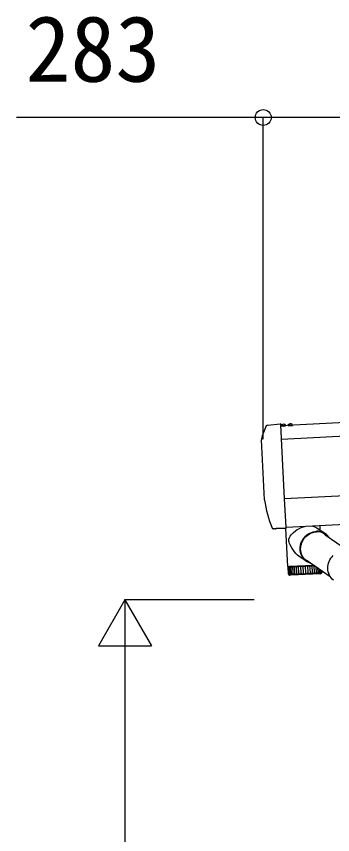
# Model space of a CAD drawing. Units: millimetres, scale not verified. Extents: x -1225 to 1225, y -1820 to 1812.
# Drawn here: x 388.8 to 448.5, y 1086.1 to 1240.3 of the extents above; entities that cross this region are included whole.
import ezdxf
from ezdxf.enums import TextEntityAlignment as Align

# ---------------------------------------------------------------- set-up
doc = ezdxf.new("R2010")
doc.units = ezdxf.units.MM
doc.header["$LTSCALE"] = 10
doc.layers.add('0-6_YKK_A1', color=4, linetype='Continuous')
doc.layers.add('0-7_YKK_D', color=6, linetype='Continuous')
doc.styles.add('ＭＳ ゴシック', font='')
doc.styles.get('ＭＳ ゴシック').set_extended_font_data('MS Gothic')

msp = doc.modelspace()

# ---------------------------------------------------------------- linework, layer by layer
at = {"layer": '0-6_YKK_A1'}
for p, q in [((631.76, 1173.24), (438.73, 1163.13)), ((638.38, 1171.01), (438.86, 1160.55)), ((436.21, 1163.28), (438.69, 1163.55)), ((438.71, 1163.42), (438.71, 1163.55)), ((438.71, 1163.55), (438.71, 1163.55)), ((438.83, 1163.18), (438.85, 1163.28)), ((438.83, 1163.18), (438.85, 1163.13)), ((438.85, 1163.13), (439.61, 1163.17)), ((438.98, 1163.4), (439.11, 1163.17)), ((439.11, 1163.17), (439.23, 1163.12)), ((439.34, 1163.19), (439.23, 1163.12)), ((439.44, 1163.42), (439.34, 1163.19)), ((439.62, 1163.22), (439.59, 1163.32)), ((440.13, 1163.25), (440.14, 1163.35)), ((440.13, 1163.25), (440.14, 1163.2)), ((440.14, 1163.2), (440.91, 1163.24)), ((440.28, 1163.47), (440.41, 1163.24)), ((440.41, 1163.24), (440.53, 1163.19)), ((440.64, 1163.25), (440.53, 1163.19)), ((440.74, 1163.49), (440.64, 1163.25)), ((440.91, 1163.29), (440.89, 1163.39)), ((435.67, 1149.2), (435.07, 1160.54)), ((438.85, 1160.74), (438.85, 1160.81)), ((439.45, 1149.39), (438.85, 1160.74)), ((639.55, 1159.88), (439.45, 1149.39)), ((640.12, 1154.48), (439.73, 1143.97)), ((439.45, 1149.37), (439.45, 1149.39)), ((439.73, 1144.04), (439.45, 1149.37)), ((437.75, 1143.72), (437.38, 1143.72)), ((437.88, 1143.82), (437.82, 1143.75)), ((439.74, 1143.82), (437.84, 1143.82)), ((440.08, 1136.66), (439.7, 1143.82)), ((439.74, 1143.82), (439.74, 1143.84)), ((445.51, 1143.93), (447.12, 1142.83)), ((446.08, 1144.31), (446.12, 1143.51)), ((447.1, 1142.63), (451.5, 1139.6)), ((443.54, 1137.62), (442.41, 1138.39)), ((440.39, 1136.68), (444.87, 1136.91)), ((448.07, 1134.71), (443.72, 1137.71)), ((444.7, 1136.8), (444.77, 1136.81)), ((445.01, 1136.82), (444.99, 1136.82)), ((440.08, 1136.66), (440.39, 1136.68)), ((440.18, 1135.25), (440.09, 1136.56)), ((440.11, 1136.56), (440.09, 1136.56)), ((440.11, 1136.56), (440.15, 1136.57)), ((440.24, 1135.23), (440.14, 1136.57)), ((440.17, 1136.57), (440.15, 1136.57)), ((440.17, 1136.57), (440.27, 1136.57)), ((440.36, 1135.22), (440.26, 1136.57)), ((440.3, 1136.57), (440.26, 1136.57)), ((440.3, 1136.57), (440.41, 1136.58)), ((440.41, 1136.58), (440.45, 1136.58)), ((440.53, 1135.19), (440.43, 1136.58)), ((440.49, 1136.58), (440.43, 1136.58)), ((440.49, 1136.58), (440.6, 1136.59)), ((446.23, 1135.28), (440.49, 1134.98)), ((440.53, 1136.59), (440.52, 1136.69)), ((440.6, 1136.59), (440.66, 1136.59)), ((440.73, 1136.6), (440.66, 1136.59)), ((440.66, 1136.59), (440.66, 1136.59)), ((440.77, 1135.29), (440.69, 1136.59)), ((440.73, 1136.6), (440.85, 1136.6)), ((440.8, 1136.7), (440.8, 1136.6)), ((440.85, 1136.6), (440.91, 1136.61)), ((440.91, 1136.61), (440.94, 1136.61)), ((441.01, 1136.61), (440.94, 1136.61)), ((441.05, 1135.31), (440.98, 1136.61)), ((441.01, 1136.61), (441.15, 1136.62)), ((441.15, 1136.62), (441.22, 1136.62)), ((441.22, 1136.62), (441.26, 1136.62)), ((441.35, 1136.63), (441.26, 1136.62)), ((441.38, 1135.32), (441.3, 1136.63)), ((441.35, 1136.63), (441.48, 1136.64)), ((441.48, 1136.64), (441.56, 1136.64)), ((441.56, 1136.64), (441.62, 1136.64)), ((441.72, 1136.65), (441.62, 1136.64)), ((441.74, 1135.34), (441.67, 1136.64)), ((441.72, 1136.65), (441.85, 1136.65)), ((441.85, 1136.65), (441.94, 1136.66)), ((441.94, 1136.66), (442.02, 1136.66)), ((442.12, 1136.67), (442.02, 1136.66)), ((442.14, 1135.36), (442.07, 1136.67)), ((442.12, 1136.67), (442.25, 1136.68)), ((442.25, 1136.68), (442.34, 1136.68)), ((442.34, 1136.68), (442.44, 1136.69)), ((442.54, 1136.69), (442.44, 1136.69)), ((442.56, 1135.38), (442.49, 1136.69)), ((442.77, 1136.7), (442.87, 1136.71)), ((442.98, 1136.71), (442.87, 1136.71)), ((442.99, 1135.41), (442.92, 1136.71)), ((442.98, 1136.71), (442.98, 1136.71)), ((443.04, 1135.33), (443.04, 1135.32)), ((443.2, 1136.73), (443.31, 1136.73)), ((443.41, 1136.74), (443.31, 1136.73)), ((443.44, 1135.43), (443.36, 1136.73)), ((443.42, 1136.74), (443.41, 1136.74)), ((443.42, 1136.74), (443.53, 1136.74)), ((443.47, 1135.37), (443.48, 1135.35)), ((443.53, 1136.74), (443.63, 1136.75)), ((443.63, 1136.75), (443.76, 1136.75)), ((443.84, 1136.76), (443.76, 1136.75)), ((443.88, 1135.45), (443.8, 1136.76)), ((443.86, 1136.76), (443.84, 1136.76)), ((443.86, 1136.76), (443.96, 1136.77)), ((443.9, 1135.41), (443.92, 1135.37)), ((443.96, 1136.77), (444.06, 1136.77)), ((444.06, 1136.77), (444.19, 1136.78)), ((444.26, 1136.78), (444.19, 1136.78)), ((444.31, 1135.48), (444.22, 1136.78)), ((444.29, 1136.78), (444.26, 1136.78)), ((444.29, 1136.78), (444.38, 1136.79)), ((444.31, 1135.48), (444.32, 1135.46)), ((444.32, 1135.46), (444.35, 1135.39)), ((444.38, 1136.79), (444.47, 1136.79)), ((444.47, 1136.79), (444.6, 1136.8)), ((444.7, 1136.8), (444.66, 1136.8)), ((444.68, 1135.41), (444.72, 1135.5)), ((445.1, 1135.52), (445.04, 1136.8)), ((445.07, 1135.43), (445.09, 1135.5)), ((445.09, 1135.5), (445.1, 1135.52)), ((445.45, 1135.54), (445.42, 1136.54)), ((445.42, 1135.45), (445.44, 1135.49)), ((445.44, 1135.49), (445.45, 1135.54)), ((445.76, 1135.55), (445.73, 1136.32)), ((445.73, 1135.47), (445.74, 1135.49)), ((445.74, 1135.49), (445.76, 1135.55)), ((446, 1135.48), (446, 1135.48)), ((446.04, 1135.48), (446.02, 1136.13)), ((446.23, 1135.98), (446.24, 1135.52)), ((446.38, 1135.87), (446.39, 1135.54)), ((446.48, 1135.81), (446.49, 1135.57)), ((446.51, 1135.79), (446.52, 1135.59)), ((440.19, 1135.18), (440.18, 1135.26))]:
    msp.add_line(p, q, dxfattribs=at)
for points in [[(438.85, 1160.81), (438.72, 1163.27), (438.71, 1163.42)], [(438.83, 1163.18), (439.62, 1163.22), (439.61, 1163.17)], [(440.13, 1163.25), (440.91, 1163.29), (440.91, 1163.24)], [(437.11, 1143.9), (437.12, 1143.87), (437.14, 1143.85), (437.16, 1143.82), (437.18, 1143.8), (437.21, 1143.78), (437.23, 1143.76), (437.26, 1143.75), (437.29, 1143.73), (437.32, 1143.73), (437.35, 1143.72), (437.38, 1143.72)], [(439.74, 1143.84), (439.74, 1143.85), (439.74, 1143.85), (439.74, 1143.86), (439.74, 1143.88), (439.74, 1143.89), (439.74, 1143.91), (439.73, 1143.93), (439.73, 1143.95), (439.73, 1143.98), (439.73, 1144.01), (439.73, 1144.04)], [(442.42, 1138.4), (442.37, 1138.43), (441.91, 1138.79), (441.59, 1139.1), (441.3, 1139.43), (441.03, 1139.78), (440.79, 1140.14), (440.49, 1140.7), (440.38, 1140.95), (440.29, 1141.22), (440.24, 1141.44), (440.23, 1141.63), (440.25, 1141.8), (440.3, 1141.97), (440.38, 1142.13), (440.51, 1142.37), (440.67, 1142.59), (441.07, 1143.01), (441.56, 1143.4), (441.84, 1143.59), (442.14, 1143.76), (442.57, 1143.96), (443.04, 1144.12), (443.17, 1144.15)], [(444.41, 1137.23), (444.13, 1137.32), (443.85, 1137.44), (443.59, 1137.59), (443.34, 1137.77), (443.12, 1137.98), (442.92, 1138.21), (442.75, 1138.47), (442.61, 1138.75), (442.5, 1139.04), (442.43, 1139.35), (442.38, 1139.66), (442.37, 1139.99), (442.39, 1140.31), (442.44, 1140.64), (442.53, 1140.96), (442.65, 1141.27), (442.8, 1141.57), (442.98, 1141.86), (443.18, 1142.13), (443.41, 1142.37), (443.66, 1142.59), (443.93, 1142.79), (444.22, 1142.95), (444.52, 1143.08), (444.82, 1143.19), (445.14, 1143.25), (445.45, 1143.29)], [(444.12, 1137.43), (444.02, 1137.47), (443.75, 1137.61), (443.5, 1137.78), (443.27, 1137.97), (443.07, 1138.19), (442.89, 1138.44), (442.75, 1138.71), (442.63, 1138.99), (442.54, 1139.29), (442.49, 1139.6), (442.47, 1139.91), (442.48, 1140.24), (442.53, 1140.56), (442.61, 1140.87), (442.72, 1141.18), (442.86, 1141.48), (443.03, 1141.76), (443.23, 1142.03), (443.45, 1142.27), (443.69, 1142.49), (443.96, 1142.69), (444.24, 1142.85), (444.53, 1142.98), (444.83, 1143.08), (445.14, 1143.15), (445.45, 1143.19)], [(444.77, 1144.24), (444.79, 1144.23), (445.13, 1144.13), (445.42, 1143.99), (445.51, 1143.93)], [(448.68, 1134.06), (448.44, 1134.26), (448.23, 1134.49), (448.05, 1134.75), (447.89, 1135.02), (447.77, 1135.32), (447.68, 1135.63), (447.62, 1135.95), (447.6, 1136.28), (447.62, 1136.61), (447.66, 1136.94), (447.75, 1137.27), (447.86, 1137.59), (448.01, 1137.9), (448.19, 1138.2), (448.39, 1138.47), (448.62, 1138.72)], [(444.77, 1136.81), (444.86, 1136.81), (444.99, 1136.82)], [(442.54, 1136.69), (442.67, 1136.7), (442.77, 1136.7)], [(442.98, 1136.71), (443.1, 1136.72), (443.2, 1136.73)], [(442.99, 1135.41), (442.99, 1135.41), (442.99, 1135.41), (443, 1135.41), (443, 1135.4), (443.02, 1135.37), (443.04, 1135.33)], [(443.4, 1135.34), (443.42, 1135.39), (443.43, 1135.41), (443.43, 1135.42), (443.44, 1135.43), (443.44, 1135.43), (443.44, 1135.43), (443.44, 1135.43), (443.44, 1135.43)], [(444.72, 1135.5), (444.66, 1136.8), (444.6, 1136.8)], [(445.29, 1135.32), (445.26, 1135.31), (445.23, 1135.3), (445.21, 1135.31), (445.19, 1135.32)], [(445.61, 1135.34), (445.58, 1135.32), (445.55, 1135.32), (445.53, 1135.32), (445.52, 1135.33)], [(445.88, 1135.35), (445.85, 1135.34), (445.83, 1135.33), (445.81, 1135.34), (445.8, 1135.35)], [(446.1, 1135.36), (446.08, 1135.35), (446.06, 1135.35), (446.05, 1135.35), (446.04, 1135.36)], [(446.27, 1135.37), (446.25, 1135.36), (446.23, 1135.35), (446.23, 1135.36), (446.23, 1135.37)], [(446.38, 1135.38), (446.37, 1135.37), (446.35, 1135.36), (446.35, 1135.37), (446.36, 1135.38)], [(446.44, 1135.38), (446.42, 1135.37), (446.42, 1135.36), (446.42, 1135.37), (446.43, 1135.38)], [(440.31, 1135.06), (440.31, 1135.05), (440.31, 1135.04), (440.31, 1135.05), (440.29, 1135.06)], [(440.4, 1135.07), (440.41, 1135.05), (440.4, 1135.05), (440.39, 1135.05), (440.37, 1135.06)], [(440.55, 1135.07), (440.55, 1135.06), (440.54, 1135.06), (440.53, 1135.06), (440.5, 1135.07)], [(440.76, 1135.08), (440.76, 1135.07), (440.74, 1135.07), (440.72, 1135.07), (440.7, 1135.08)], [(441.02, 1135.1), (441.01, 1135.09), (440.99, 1135.08), (440.97, 1135.08), (440.94, 1135.09)], [(441.32, 1135.11), (441.31, 1135.1), (441.29, 1135.1), (441.26, 1135.1), (441.23, 1135.11)]]:
    msp.add_lwpolyline(points, dxfattribs=at)
for centre, radius, start, end in [((438.94, 1163.27), 0.09, 123.6359, 173), ((439.25, 1162.8), 0.65, 62.3641, 123.6359), ((439.51, 1163.3), 0.09, 13, 62.3641), ((440.23, 1163.34), 0.09, 123.6359, 173), ((440.54, 1162.87), 0.65, 62.3641, 123.6359), ((440.8, 1163.37), 0.09, 13, 62.3641), ((445.62, 1140.65), 2.64, 34.5552, 93.6329), ((445.61, 1140.63), 2.56, 42.1388, 93.5895), ((445.46, 1140.79), 2.47, 48.1499, 66.6259), ((444.85, 1139.9), 2.47, 224.2581, 242.7383), ((440.56, 1135.32), 0.323, 189.8938, 205.4592), ((440.7, 1135.35), 0.354, 193.6135, 208.0719), ((440.66, 1135.24), 0.3, 174.312, 190.55), ((440.91, 1135.4), 0.398, 197.0607, 210.1116), ((440.85, 1135.23), 0.324, 170.7616, 185.8405), ((441.12, 1135.21), 0.364, 167.5513, 181.0666), ((441.2, 1135.45), 0.46, 200.1494, 211.6103), ((441.46, 1135.19), 0.429, 164.7632, 176.3616), ((441.55, 1135.52), 0.548, 202.828, 212.5949), ((441.88, 1135.16), 0.532, 162.3966, 171.8997), ((441.96, 1135.6), 0.647, 204.9002, 213.256), ((442.42, 1135.1), 0.717, 160.5468, 167.7104), ((442.49, 1135.72), 0.841, 206.7436, 213.2201), ((442.05, 1135.44), 0.313, 214.3162, 247.9831), ((441.85, 1135.34), 0.272, 316.2942, 346.5492), ((443.22, 1134.95), 1.15, 159.2836, 163.8032), ((443.24, 1135.95), 1.25, 208.2325, 212.6189), ((442.44, 1135.45), 0.309, 213.7005, 247.4754), ((442.27, 1135.38), 0.273, 310.5276, 342.553), ((447.6, 1133.44), 5.4, 158.9234, 159.9042), ((445.33, 1136.95), 3.18, 209.5529, 211.2709), ((442.86, 1135.46), 0.301, 212.5, 246.3805), ((442.7, 1135.42), 0.281, 306.2873, 339.0715), ((443.27, 1135.25), 0.317, 149.263, 166.2332), ((443.29, 1135.47), 0.292, 210.7022, 244.6071), ((443.13, 1135.46), 0.293, 303.2246, 336.1985), ((446.57, 1137.16), 3.58, 208.9409, 210.0426), ((443.73, 1135.48), 0.281, 208.2983, 242.0061), ((443.56, 1135.5), 0.305, 301.0754, 333.9629), ((413.57, 1149.02), 33.2, 335.7252, 335.8896), ((439.38, 1132.94), 5.15, 28.6539, 29.1669), ((444.17, 1135.49), 0.273, 205.2966, 238.3582), ((443.99, 1135.54), 0.315, 299.6549, 332.36), ((442.77, 1136.12), 1.67, 333.8844, 337.1693), ((444.6, 1135.49), 0.27, 201.7451, 233.3677), ((444.49, 1135.37), 0.11, 241.1931, 304.807), ((444.4, 1135.57), 0.322, 298.8435, 331.3748), ((444.17, 1135.21), 0.62, 19.2565, 27.612), ((445.02, 1135.5), 0.278, 197.757, 226.6746), ((444.88, 1135.38), 0.096, 238.8745, 307.1255), ((444.78, 1135.59), 0.325, 298.5734, 330.9907), ((444.3, 1135.17), 0.881, 17.7704, 23.5569), ((445.44, 1135.51), 0.31, 193.5303, 217.925), ((445.13, 1135.61), 0.324, 298.8223, 331.2029), ((444.93, 1135.32), 0.567, 13.05, 21.8971), ((445.87, 1135.52), 0.397, 189.0479, 207.2091), ((445.45, 1135.62), 0.319, 299.6087, 332.0131), ((445.35, 1135.41), 0.438, 8.2549, 19.5687), ((446.58, 1135.54), 0.803, 185.2979, 194), ((445.72, 1135.62), 0.311, 300.995, 333.4315), ((445.62, 1135.66), 0.411, 335.1384, 347.3482), ((445.67, 1135.46), 0.368, 3.3948, 16.7073), ((441.45, 1135.36), 4.6, 359.9843, 1.4936), ((445.94, 1135.62), 0.3, 303.0946, 335.4706), ((445.88, 1135.64), 0.365, 336.4361, 350.5715), ((445.62, 1135.52), 0.628, 346.3446, 357.6126), ((445.92, 1135.5), 0.326, 358.5026, 13.4722), ((446.22, 1135.58), 0.3, 273, 313.1203), ((446.1, 1135.61), 0.29, 306.084, 338.1347), ((446.01, 1135.54), 0.38, 334.2048, 353.5973), ((446.06, 1135.62), 0.331, 338.7582, 354.0972), ((446.2, 1135.59), 0.283, 310.2165, 341.399), ((446.09, 1135.53), 0.301, 353.7434, 9.9273), ((446.23, 1135.58), 0.283, 315.8417, 345.1685), ((446.18, 1135.56), 0.308, 324.2112, 349.4855), ((446.18, 1135.6), 0.308, 341.6379, 357.8766), ((446.2, 1135.56), 0.289, 349.2508, 6.1851), ((446.22, 1135.58), 0.294, 345.0405, 1.8303), ((446.22, 1135.58), 0.3, 339.2036, 346.5237), ((446.22, 1135.58), 0.3, 346.5237, 355.4659), ((446.28, 1135.58), 0.238, 353.932, 2.2061), ((440.48, 1135.29), 0.302, 185.9145, 202.3558), ((440.47, 1135.27), 0.293, 199.398, 273.2622), ((440.46, 1135.28), 0.28, 202.3879, 232.7758), ((440.52, 1135.25), 0.286, 178.0357, 195.1201), ((440.56, 1135.26), 0.323, 194.5842, 218.1141), ((440.52, 1135.3), 0.281, 205.8111, 237.8838), ((440.78, 1135.26), 0.431, 190.4594, 207.2256), ((440.64, 1135.32), 0.288, 208.698, 241.6369), ((441.45, 1135.3), 0.92, 186.6237, 194.2281), ((440.82, 1135.35), 0.297, 210.9997, 244.3321), ((438.41, 1135.08), 2.35, 0.055, 3.008), ((441.06, 1135.37), 0.305, 212.7053, 246.1906), ((440.5, 1135.23), 0.539, 346.1848, 359.2839), ((441.35, 1135.4), 0.311, 213.8208, 247.364), ((441.01, 1135.27), 0.346, 333.9491, 355.2091), ((441.68, 1135.42), 0.314, 214.3558, 247.9464), ((441.61, 1135.2), 0.087, 237.0238, 308.9762), ((441.43, 1135.3), 0.289, 323.9891, 350.866), ((441.98, 1135.23), 0.102, 239.9733, 306.0267), ((442.38, 1135.27), 0.114, 241.8925, 304.1076), ((442.8, 1135.3), 0.122, 243.0269, 302.9731), ((443.22, 1135.32), 0.126, 243.506, 302.494), ((443.65, 1135.34), 0.125, 243.3805, 302.6195), ((444.08, 1135.36), 0.119, 242.6367, 303.3633)]:
    msp.add_arc(centre, radius, start, end, dxfattribs=at)
for centre, major_axis, ratio, start_param, end_param in [((445.19, 1158.45), (10.33, 0.54), 0.99863, 2.61949, 2.877402), ((436.24, 1162.99), (-0.3, -0.016), 0.99863, 4.764749, 5.761082), ((438.72, 1163.25), (-0.422, -0.046), 0.706571, 4.673492, 4.708518), ((435.37, 1160.55), (-0.3, -0.016), 0.99863, 6.018994, 6.283185), ((435.97, 1149.21), (-0.3, -0.016), 0.99863, 6.283185, 6.355502), ((454.98, 1151.59), (19.43, 1.02), 0.99863, 3.213909, 3.496218), ((437.75, 1143.82), (-0.069, -0.0727), 0.9974, 0.757954, 1.570796)]:
    msp.add_ellipse(centre, major_axis=major_axis, ratio=ratio, start_param=start_param, end_param=end_param, dxfattribs=at)
at = {"layer": '0-7_YKK_D'}
for p, q in [((435.41, 1160.64), (435.41, 1221.38)), ((409.33, 1130.37), (404.33, 1121.71)), ((433.71, 1130.37), (409.23, 1130.37)), ((409.33, 1130.37), (414.33, 1121.71)), ((409.33, 1130.37), (409.33, 1113.05)), ((404.33, 1121.71), (414.33, 1121.71)), ((409.33, 1120.37), (409.33, 889.77))]:
    msp.add_line(p, q, dxfattribs=at)
msp.add_lwpolyline([(463.71, 1221.28), (435.41, 1221.28), (388.83, 1221.28)], dxfattribs=at)
msp.add_circle((435.41, 1221.28), 1.5, dxfattribs=at)

# ---------------------------------------------------------------- texts
at = {"layer": '0-7_YKK_D', "style": 'ＭＳ ゴシック'}
msp.add_text('283', height=12.46, dxfattribs=at).set_placement((390.57, 1224.28), align=Align.BOTTOM_LEFT)

doc.saveas('drawing.dxf')
